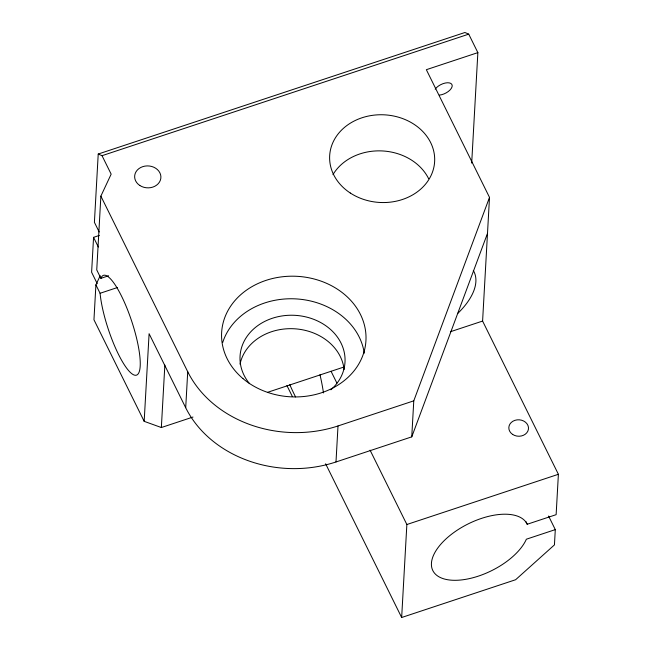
<?xml version="1.0" encoding="UTF-8"?>
<svg xmlns="http://www.w3.org/2000/svg" width="650" height="650" viewBox="0 0 650 650"><rect width="100%" height="100%" fill="white"/><g stroke="black" fill="none" stroke-linecap="round" stroke-linejoin="round"><path stroke-width="0.97" d="M99.344 235.422L93.567 237.339L91.609 272.277L97.272 283.717M471.689 163.085L477.864 52.626L468.731 34.149L464.929 32.5L98.223 154.034L94.404 222.316L99.198 232.001M100.197 275.706L95.907 284.863L93.957 319.784L144.17 421.33L161.346 427.529L192.985 417.048M98.223 154.034L102.026 155.683L111.158 174.151L100.872 196.138L96.744 269.912L100.904 278.33A52.561 12.366 71.7 0 1 132.933 325.049A52.561 12.366 71.7 0 1 130.284 372.377A52.561 12.366 71.7 0 1 100.076 293.28L95.907 284.863M144.17 421.33L149.094 333.71L185.705 407.729A114.977 95.989 3.2 0 0 335.993 461.963L411.759 436.857L487.492 233.407M161.346 427.529L164.856 365.089M185.705 407.729L187.72 371.719L100.872 196.138M335.993 461.963L338.008 425.953L413.774 400.847L489.507 197.389L426.343 69.696L477.864 52.626M548.576 516.027L555.295 529.62L554.442 544.895L515.613 579.735L401.659 617.5L406.859 524.517L370.077 450.166M411.759 436.857L413.774 400.847M555.295 529.62L526.37 539.207A52.561 26.154 -26.3 0 1 450.816 580.133A52.561 26.154 -26.3 0 1 453.456 532.805A52.561 26.154 -26.3 0 1 527.207 524.258L556.132 514.67L558.391 474.297L482.593 321.067L489.507 197.389M102.026 155.683L468.731 34.149M100.904 278.33L108.607 275.779M100.076 293.28L117.39 287.544M267.776 392.259L344.549 366.819M450.393 331.736L482.593 321.067M406.859 524.517L558.391 474.297M525.858 521.536L527.207 524.258M331.061 371.288L336.895 383.069M286.926 385.556L292.329 396.467M325.618 463.775L401.659 617.5M93.567 237.339L98.353 247.024M338.008 425.953A114.977 95.989 3.2 0 1 187.72 371.719M222.674 342.582A72.272 60.336 3.2 0 1 297.537 299A72.272 60.336 3.2 0 1 364.252 353.194M249.568 383.679A52.561 43.875 3.2 0 1 259.431 324.488A52.561 43.875 3.2 0 1 330.972 329.867A52.561 43.875 3.2 0 1 330.866 389.797M332.971 174.647A52.561 43.875 3.2 0 1 381.737 150.914A52.561 43.875 3.2 0 1 428.634 178.693M473.306 270.465A72.272 35.969 -26.3 0 1 457.852 313.332M295.547 396.931A72.272 16.998 71.7 0 1 289.786 384.629M319.979 374.717A72.272 16.998 71.7 0 1 323.464 392.941M240.021 364.187A52.561 43.875 3.2 0 1 293.938 328.754A52.561 43.875 3.2 0 1 344.102 369.525M435.175 89.147A9.856 4.907 -26.3 0 1 447.322 82.761A9.856 4.907 -26.3 0 1 451.303 88.392A9.856 4.907 -26.3 0 1 439.392 95.103M242.938 378.576A72.272 60.336 3.2 0 0 363.642 353.121A72.272 60.336 3.2 0 0 274.796 278.005A72.272 60.336 3.2 0 0 242.938 378.576M350.269 193.001A52.561 43.875 3.2 0 0 434.257 165.165A52.561 43.875 3.2 0 0 361.944 117.788A52.561 43.875 3.2 0 0 350.269 193.001M512.679 434.452A9.856 8.231 3.2 0 0 528.426 429.236A9.856 8.231 3.2 0 0 514.873 420.355A9.856 8.231 3.2 0 0 512.679 434.452M139.807 185.469A13.138 10.969 3.2 0 0 160.802 178.506A13.138 10.969 3.2 0 0 142.724 166.66A13.138 10.969 3.2 0 0 139.807 185.469"/></g></svg>
